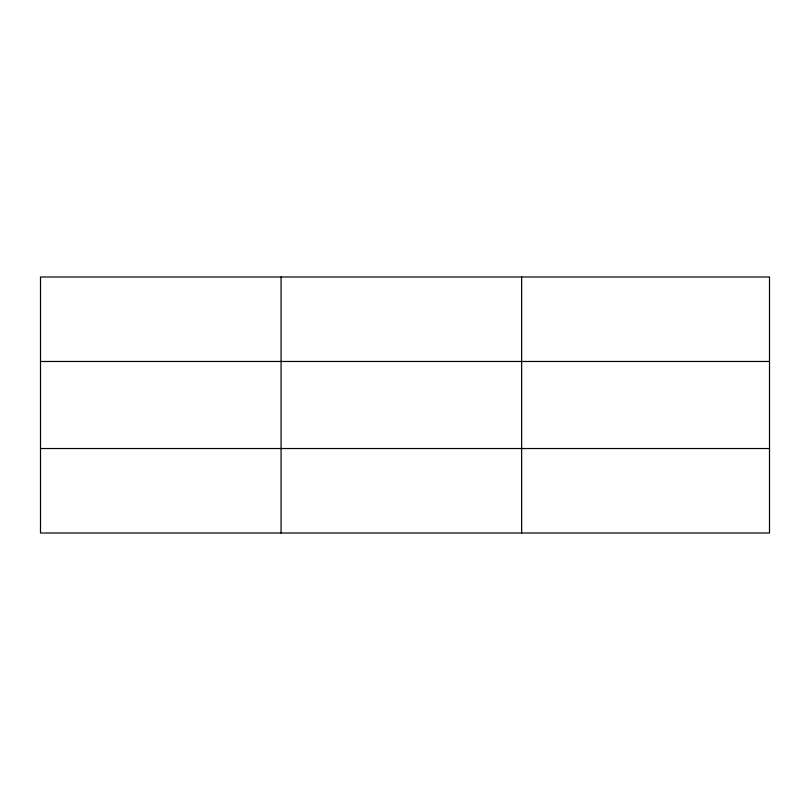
<?xml version="1.0" encoding="UTF-8"?>
<svg xmlns="http://www.w3.org/2000/svg" width="810" height="810" viewBox="0 0 810 810"><rect width="100%" height="100%" fill="white"/><g stroke="black" fill="none" stroke-linecap="round" stroke-linejoin="round"><path stroke-width="1.21" d="M281.07 533.01L281.07 276.99M521.64 533.01L521.64 276.99M40.5 361.473L769.5 361.473M40.5 448.527L769.5 448.527M769.5 490.769L769.5 533.01L40.5 533.01L40.5 276.99L769.5 276.99L769.5 490.769"/></g></svg>
